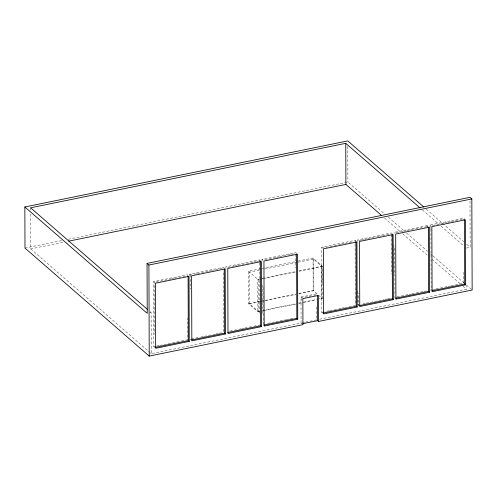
<?xml version="1.0" encoding="UTF-8"?>
<svg xmlns="http://www.w3.org/2000/svg" width="497" height="497" viewBox="0 0 497 497"><rect width="100%" height="100%" fill="white"/><g stroke="black" fill="none" stroke-linecap="round" stroke-linejoin="round"><path stroke-width="0.37" stroke-dasharray="2.48 1.86" d="M24.993 248.09L61.466 240.629M68.3 239.231L347.912 182.02L384.243 213.604M30.609 214.008L30.733 248.916L63.386 242.238M154.735 347.459L153.803 346.645L153.579 281.594L187.158 274.723L188.09 275.531L186.599 275.835M189.748 275.742L189.742 274.195L223.327 267.318L224.259 268.132L212.318 270.573M225.918 268.343L225.911 266.79L259.496 259.919L260.428 260.732L256.694 261.497M262.081 260.944L262.081 259.391L295.659 252.519L296.591 253.333L294.354 253.787M322.652 313.098L321.721 312.29L321.497 247.233L355.075 240.362L356.007 241.175L353.771 241.635M357.666 241.387L357.66 239.834L391.245 232.963L392.176 233.776M425.357 226.986L428.346 226.377L427.414 225.563L393.829 232.434L394.761 233.248M430.011 228.906L429.992 225.035L463.577 218.164L464.509 218.972L463.018 219.283M156.002 282.097L170.925 279.041M171.676 278.892L173.913 278.432M174.658 278.277L185.853 275.99M189.742 274.195L190.674 275.003L193.662 274.394M194.408 274.238L196.644 273.779M197.39 273.63L208.585 271.337M209.33 271.182L211.573 270.728M234.304 266.075L226.843 267.603L225.911 266.79M235.05 265.92L237.293 265.466M238.038 265.311L252.961 262.261M253.712 262.105L255.949 261.646M275.698 257.608L263.006 260.204L262.081 259.391M276.444 257.452L278.68 256.999M279.426 256.843L290.621 254.551M291.366 254.402L293.609 253.942M341.085 244.226L322.429 248.046L321.497 247.233M341.83 244.077L344.067 243.617M344.812 243.462L353.025 241.784M360.834 240.188L358.592 240.647L357.66 239.834M361.58 240.032L363.816 239.579M364.562 239.424L366.805 238.964M367.55 238.815L375.757 237.131M376.502 236.982L378.745 236.522M379.491 236.373L381.727 235.913M382.473 235.758L390.685 234.081M396.252 232.938L399.986 232.18M400.731 232.024L402.968 231.565M403.713 231.416L405.956 230.956M406.701 230.801L414.908 229.123M415.654 228.968L424.612 227.135M432.421 225.539L447.343 222.488M448.089 222.333L450.332 221.873M451.077 221.724L459.284 220.041M460.029 219.891L462.272 219.432M259.422 311.532L257.9 311.843L248.581 303.748L248.469 271.219L261.385 268.573M262.143 268.417L297.094 261.267M297.858 261.111L313.054 258.005L322.373 266.106L322.429 283.141M259.422 270.107L249.55 272.126L249.656 303.86L258.291 311.37L261.329 310.749M264.739 269.02L297.392 262.335M298.157 262.18L313.346 259.074L321.975 266.578L322.087 298.318L319.049 298.939M259.304 279.01L257.788 279.32L257.9 311.843M262.348 278.382L295.777 271.542M298.815 270.921L322.373 266.106M248.469 271.219L258.179 279.631L259.701 279.32M260.459 279.165L262.739 278.699M263.497 278.544L295.398 272.021M299.194 271.244L321.975 266.578M149.808 312.83L151.1 312.563L151.243 353.678L301.076 323.025L302.008 323.833M466.267 248.084L470.143 247.289L469.982 200.403M248.581 303.748L259.981 301.412M260.739 301.257L295.69 294.106M298.728 293.485L313.166 290.534L322.485 298.629L319.447 299.256M249.656 303.86L261.049 301.53M261.807 301.375L264.845 300.753M265.609 300.598L295.988 294.386M299.026 293.764L313.452 290.807L313.346 259.074M301.076 323.025L300.989 297.001L316.49 293.833L317.421 294.64M300.989 297.001L301.921 297.815L304.133 297.361M304.872 297.206L312.992 295.547M313.725 295.398L315.943 294.945M262.087 310.594L295.504 303.754M298.542 303.133L303.102 302.201M303.86 302.046L316.011 299.561M263.975 310.6L295.889 304.071M298.927 303.45L316.403 299.877M153.803 346.645L156.046 346.192M156.791 346.036L159.028 345.577M159.773 345.427L180.672 341.147M181.417 340.998L187.388 339.774L187.313 318.092M191.463 338.942L200.421 337.109M201.167 336.954L203.403 336.5M204.149 336.345L212.362 334.667M213.107 334.512L215.344 334.052M216.089 333.903L218.332 333.444M219.078 333.294L222.06 332.679M229.869 331.083L238.075 329.405M238.827 329.25L241.064 328.79M241.809 328.641L244.052 328.182M244.797 328.032L253.004 326.349M253.75 326.2L259.72 324.976M267.529 323.379L285.44 319.714M286.185 319.559L294.398 317.881M321.721 312.29L326.2 311.377M326.945 311.221L329.182 310.762M329.933 310.613L338.14 308.929M338.886 308.78L341.122 308.32M341.874 308.165L344.11 307.711M344.856 307.556L355.305 305.419L355.088 243.462M357.84 290.95L357.89 304.891L359.381 304.586M363.114 303.822L365.351 303.363M366.096 303.213L384.007 299.548M384.753 299.393L386.995 298.933M387.741 298.784L391.474 298.02M397.041 296.883L408.236 294.591M408.981 294.435L411.218 293.982M411.963 293.826L423.158 291.534M423.91 291.385L426.146 290.925M430.222 290.093L432.458 289.633M433.21 289.478L435.447 289.024M436.192 288.869L447.387 286.576M448.132 286.427L450.369 285.968M451.121 285.818L463.807 283.222L463.769 272.375M302.555 322.721L304.767 322.267M305.506 322.118L316.577 319.851L316.533 306.842M319.621 319.229L466.41 289.198L466.403 286.092M426.227 209.113L463.701 241.691M466.627 244.232L470.143 247.289M422.394 209.939L438.77 224.178M441.112 226.216L463.341 245.537M429.992 225.035L430.924 225.843L431.147 289.353M388.35 217.17L404.173 230.931M406.515 232.969L427.613 251.308M430.545 253.855L432.297 255.383M432.887 255.893L463.943 282.892M466.292 284.93L472.15 290.024M384.51 217.997L400.309 231.732M402.645 233.764L427.215 255.123M431.893 259.192L460.564 284.11M462.9 286.148L466.41 289.198M357.89 304.891L358.822 305.698L358.778 293.311M153.579 281.594L154.511 282.402L154.691 334.288M189.972 339.246L190.904 340.06M149.932 311.551L151.1 312.563M30.733 248.916L149.491 352.156M150.075 352.665L151.243 353.678M427.414 225.563L427.414 227.11M394.811 247.96L394.985 298.299M393.873 244.828L393.978 275.034M391.251 234.516L391.387 274.009M355.075 240.362L355.088 242.685M347.788 146.335L347.912 182.02M321.851 266.473L321.963 298.206M313.054 258.005L313.166 290.534M301.921 297.815L301.928 300.107M295.665 254.073L295.715 268.007M263.106 287.309L263.236 325.255M262.167 284.949L262.273 315.154M259.496 259.919L259.502 262.242M259.502 263.019L259.683 314.135M258.179 279.631L258.291 311.37M223.346 272.741L223.557 332.375M190.674 275.003L190.724 288.943M30.59 207.802L30.597 210.908"/><path stroke-width="0.75" d="M24.85 206.976L147.224 313.358L147.05 263.398L469.969 197.328L471.833 198.949L472.15 290.024L318.44 321.472L318.347 295.454L302.853 298.622L302.94 324.647L149.23 356.094L24.993 248.09L24.85 206.976L347.77 140.906L423.885 207.075M420.052 207.908L345.757 143.322L30.59 207.802L147.59 309.513M68.704 241.151L345.9 184.437L381.584 215.456M147.05 263.398L148.914 265.019L471.833 198.949M155.48 347.304L188.32 340.588L189.251 341.396L155.667 348.267L155.443 283.209L189.022 276.338L189.251 341.396M191.649 339.905L224.489 333.183L225.421 333.996L191.836 340.867L191.606 275.81L225.191 268.939L225.421 333.996M227.819 332.505L260.652 325.783L261.584 326.597L227.999 333.468L227.775 268.411L261.36 261.54L261.584 326.597M263.982 325.106L296.821 318.384L297.753 319.198L264.168 326.069L263.938 261.012L297.523 254.141L297.753 319.198M323.398 312.948L356.237 306.227L357.169 307.04L323.584 313.911L323.361 248.854L356.939 241.983L357.169 307.04M359.567 305.549L392.406 298.827L393.338 299.641L359.753 306.512L359.524 241.455L393.108 234.584L393.338 299.641M395.736 298.15L428.569 291.428L429.501 292.242L395.916 299.113L395.693 234.056L429.278 227.185L429.501 292.242M431.899 290.751L464.738 284.029L465.67 284.837L432.086 291.708L431.856 226.657L465.44 219.786L465.67 284.837M302.748 323.684L317.508 320.664L318.44 321.472M464.515 219.749L464.738 284.029M428.346 227.148L428.569 291.428M392.176 234.547L392.406 298.827M356.014 241.946L356.237 306.227M345.757 143.322L345.9 184.437M317.421 295.404L317.508 320.664M296.597 254.104L296.821 318.384M260.428 261.503L260.652 325.783M224.259 268.908L224.489 333.183M188.096 276.307L188.32 340.588M148.914 265.019L149.23 356.094"/></g></svg>
